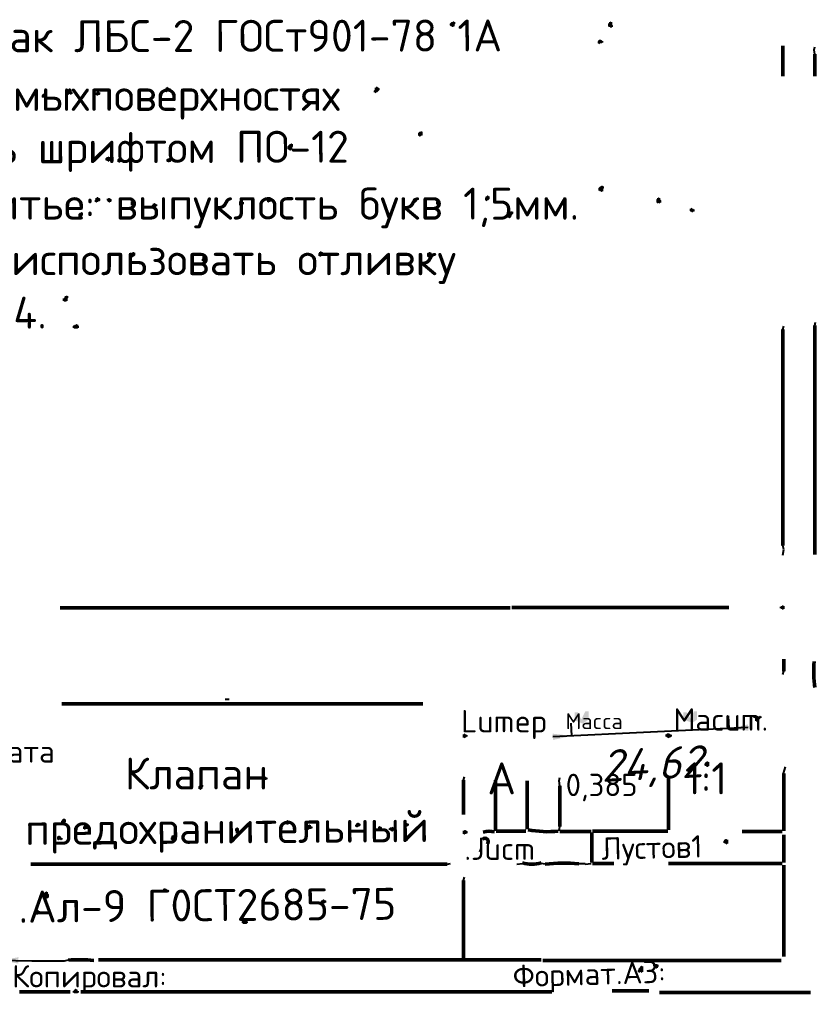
# Model space of a CAD drawing. Header units: millimetres. Extents: x 0 to 438, y 0 to 297.
# Drawn here: x 295.7 to 420.3, y -0.2 to 152.1 of the extents above; entities that cross this region are included whole.
import ezdxf

# ---------------------------------------------------------------- set-up
doc = ezdxf.new("R2010")
doc.units = ezdxf.units.MM
for name, color, linetype, lineweight in [('DIMS', 4, 'Continuous', 25), ('MAIN', 7, 'Continuous', 50), ('TEXT', 7, 'Continuous', 25), ('THIN', 3, 'Continuous', 25)]:
    doc.layers.add(name, color=color, linetype=linetype, lineweight=lineweight)
doc.styles.add('ESKD', font='isocpeur.ttf', dxfattribs={"oblique": 15})
doc.dimstyles.new('ESKD', dxfattribs={"dimtxt": 5, "dimasz": 3, "dimexe": 2, "dimexo": 0, "dimgap": 1, "dimtad": 1, "dimtxsty": 'ESKD', "dimcen": 2.5, "dimclrd": 256, "dimclre": 256, "dimclrt": 256, "dimadec": 0, "dimazin": 3, "dimtfac": 1, "dimtmove": 0, "dimatfit": 3, "dimlwd": 25, "dimlwe": 25})

# ---------------------------------------------------------------- blocks, each defined once
blk = doc.blocks.new('_CLOSEDFILLED')
at = {"color": 0, "linetype": 'BYBLOCK'}
blk.add_solid([(-1, 0.164), (0, 0), (-1, -0.164)], dxfattribs=at)
blk = doc.blocks.new('*D12')
at = {"lineweight": 25}
for p, q in [((406.73, 41.23), (406.63, 43.23)), ((409.72, 41.37), (379.14, 39.93)), ((382.14, 40.07), (382.04, 42.07))]:
    blk.add_line(p, q, dxfattribs=at)
at = {"layer": 'Defpoints'}
for p in [(406.73, 41.23), (406.73, 41.23), (382.14, 40.07)]:
    blk.add_point(p, dxfattribs=at)
at = {"layer": 'DIMS', "xscale": 3, "yscale": 3}
for p, rotation in [((406.73, 41.23), 182.69866657688252), ((382.14, 40.07), 2.698666576882516)]:
    blk.add_blockref('_CLOSEDFILLED', p, dxfattribs=dict(at, rotation=rotation))
at = {"layer": 'DIMS', "insert": (394.69, 35.16), "char_height": 5, "attachment_point": 5, "rotation": 2.6987, "style": 'ESKD'}
blk.add_mtext('24,62', dxfattribs=at)

msp = doc.modelspace()

# ---------------------------------------------------------------- hatches: boundary and pattern name
at = {"layer": 'DIMS'}
h = msp.add_hatch(color=256, dxfattribs=at)
h.dxf.hatch_style = 1
h.paths.add_polyline_path([(363.5316, 151.7915), (363.4038, 151.6637), (363.276, 151.6637), (363.0205, 151.408), (363.0205, 151.1524), (363.1483, 151.0245), (363.276, 151.0245), (363.4038, 150.8967), (363.5316, 150.8967), (363.6593, 151.0245), (363.7871, 151.0245), (363.7871, 151.2802), (363.9148, 151.408), (363.9148, 151.6637), (363.7871, 151.6637), (363.6593, 151.7915)])
h = msp.add_hatch(color=256, dxfattribs=at)
h.dxf.hatch_style = 1
h.paths.add_polyline_path([(388.1886, 151.7915), (388.0608, 151.6637), (387.9331, 151.6637), (387.9331, 151.5358), (387.8053, 151.408), (387.8053, 151.0245), (387.9331, 150.8967), (388.0608, 150.8967), (388.1886, 150.7689), (388.3163, 150.7689), (388.4441, 150.8967), (388.5719, 150.8967), (388.5719, 151.1524), (388.4441, 151.2802), (388.4441, 151.6637), (388.3163, 151.6637)])
h = msp.add_hatch(color=256, dxfattribs=at)
h.dxf.hatch_style = 1
h.paths.add_polyline_path([(386.5278, 148.9793), (386.4, 148.8515), (386.2722, 148.8515), (386.2722, 148.7237), (386.1445, 148.5959), (386.1445, 148.3402), (386.2722, 148.3402), (386.4, 148.2124), (386.5278, 148.3402), (386.7833, 148.3402), (386.911, 148.468), (387.0388, 148.468), (387.0388, 148.7237), (386.911, 148.7237), (386.7833, 148.8515), (386.6555, 148.8515)])
h = msp.add_hatch(color=256, dxfattribs=at)
h.dxf.hatch_style = 1
h.paths.add_polyline_path([(299.5255, 140.5429), (299.3977, 140.4151), (299.27, 140.4151), (299.27, 140.2873), (299.1422, 140.1595), (299.1422, 139.9038), (299.27, 139.9038), (299.3977, 139.776), (299.5255, 139.9038), (299.781, 139.9038), (299.9087, 140.0316), (300.0365, 140.0316), (300.0365, 140.2873), (299.9087, 140.2873), (299.781, 140.4151), (299.6532, 140.4151)])
h = msp.add_hatch(color=256, dxfattribs=at)
h.dxf.hatch_style = 1
h.paths.add_polyline_path([(303.4859, 141.3099), (303.3582, 141.1821), (303.2304, 141.1821), (303.2304, 140.7986), (303.1027, 140.6708), (303.1027, 140.4151), (303.2304, 140.4151), (303.3582, 140.2873), (303.4859, 140.4151), (303.6137, 140.4151), (303.7414, 140.2873), (303.8692, 140.4151), (303.997, 140.4151), (303.997, 140.6708), (303.8692, 140.7986), (303.8692, 141.1821), (303.7414, 141.1821), (303.6137, 141.3099)])
h = msp.add_hatch(color=256, dxfattribs=at)
h.dxf.hatch_style = 1
h.paths.add_polyline_path([(307.8297, 140.7986), (307.7019, 140.6708), (307.5741, 140.6708), (307.5741, 140.2873), (307.7019, 140.2873), (307.8297, 140.1595), (307.9574, 140.1595), (308.0852, 140.2873), (308.2129, 140.2873), (308.3407, 140.4151), (308.3407, 140.6708), (308.2129, 140.6708), (308.0852, 140.7986)])
h = msp.add_hatch(color=256, dxfattribs=at)
h.dxf.hatch_style = 1
h.paths.add_polyline_path([(318.8167, 141.5655), (318.689, 141.4377), (318.5612, 141.4377), (318.5612, 141.3099), (318.4335, 141.1821), (318.4335, 140.7986), (318.5612, 140.7986), (318.689, 140.6708), (318.8167, 140.7986), (318.9445, 140.7986), (319.2, 141.0542), (319.3278, 141.0542), (319.3278, 141.3099), (319.2, 141.3099), (319.0722, 141.4377), (318.9445, 141.4377)])
h = msp.add_hatch(color=256, dxfattribs=at)
h.dxf.hatch_style = 1
h.paths.add_polyline_path([(351.5224, 141.5655), (351.3947, 141.4377), (351.2669, 141.4377), (351.2669, 141.0542), (351.1392, 140.9264), (351.1392, 140.6708), (351.2669, 140.6708), (351.3947, 140.5429), (351.5224, 140.6708), (351.6502, 140.6708), (352.0335, 141.0542), (352.0335, 141.3099), (351.9057, 141.4377), (351.7779, 141.4377), (351.6502, 141.5655)])
h = msp.add_hatch(color=256, dxfattribs=at)
h.dxf.hatch_style = 1
h.paths.add_polyline_path([(358.549, 134.663), (358.4213, 134.5352), (358.2935, 134.5352), (358.038, 134.2795), (358.038, 133.8961), (358.1658, 133.8961), (358.2935, 133.7682), (358.4213, 133.7682), (358.549, 133.8961), (358.6768, 133.8961), (358.8046, 134.0239), (358.8046, 134.5352), (358.6768, 134.5352)])
h = msp.add_hatch(color=256, dxfattribs=at)
h.dxf.hatch_style = 1
h.paths.add_polyline_path([(338.2357, 132.7456), (338.108, 132.6178), (337.9802, 132.6178), (337.597, 132.2343), (337.597, 131.8509), (337.7247, 131.723), (337.8525, 131.723), (337.9802, 131.5952), (338.108, 131.5952), (338.2357, 131.723), (338.3635, 131.723), (338.3635, 132.1065), (338.4913, 132.2343), (338.4913, 132.6178), (338.3635, 132.6178)])
h = msp.add_hatch(color=256, dxfattribs=at)
h.dxf.hatch_style = 1
h.paths.add_polyline_path([(309.6183, 130.7005), (309.4905, 130.5726), (309.3627, 130.5726), (309.1072, 130.317), (309.1072, 130.0613), (309.235, 130.0613), (309.3627, 129.9335), (309.4905, 129.9335), (309.6183, 129.8057), (309.746, 129.9335), (309.8738, 129.9335), (309.8738, 130.5726), (309.746, 130.5726)])
h = msp.add_hatch(color=256, dxfattribs=at)
h.dxf.hatch_style = 1
h.paths.add_polyline_path([(311.5346, 130.5726), (311.4068, 130.4448), (311.2791, 130.4448), (311.0236, 130.1892), (311.0236, 129.8057), (311.1513, 129.8057), (311.2791, 129.6779), (311.4068, 129.6779), (311.5346, 129.8057), (311.6624, 129.8057), (311.6624, 129.9335), (311.7901, 130.0613), (311.7901, 130.4448), (311.6624, 130.4448)])
h = msp.add_hatch(color=256, dxfattribs=at)
h.dxf.hatch_style = 1
h.paths.add_polyline_path([(319.0722, 130.4448), (318.9445, 130.317), (318.8167, 130.317), (318.689, 130.1892), (318.689, 129.9335), (318.8167, 129.8057), (318.9445, 129.8057), (319.0722, 129.6779), (319.2, 129.8057), (319.3278, 129.8057), (319.4555, 129.9335), (319.4555, 130.317), (319.3278, 130.317), (319.2, 130.4448)])
h = msp.add_hatch(color=256, dxfattribs=at)
h.dxf.hatch_style = 1
h.paths.add_polyline_path([(386.7833, 126.0988), (386.6555, 125.9709), (386.5278, 125.9709), (386.2722, 125.7153), (386.2722, 125.3318), (386.4, 125.3318), (386.5278, 125.204), (386.6555, 125.204), (386.7833, 125.0762), (386.911, 125.204), (387.0388, 125.204), (387.0388, 125.5875), (387.1665, 125.7153), (387.1665, 125.9709), (387.0388, 125.9709), (386.911, 126.0988)])
h = msp.add_hatch(color=256, dxfattribs=at)
h.dxf.hatch_style = 1
h.paths.add_polyline_path([(307.8297, 124.3092), (307.7019, 124.1814), (307.5741, 124.1814), (307.5741, 123.9258), (307.4464, 123.7979), (307.4464, 123.5423), (307.5741, 123.5423), (307.7019, 123.4145), (307.8297, 123.5423), (307.9574, 123.5423), (308.0852, 123.6701), (308.2129, 123.6701), (308.3407, 123.7979), (308.3407, 124.0536), (308.2129, 124.1814), (308.0852, 124.1814), (307.9574, 124.3092)])
h = msp.add_hatch(color=256, dxfattribs=at)
h.dxf.hatch_style = 1
h.paths.add_polyline_path([(309.6183, 124.1814), (309.4905, 124.0536), (309.3627, 124.0536), (309.3627, 123.7979), (309.4905, 123.6701), (309.4905, 123.5423), (309.6183, 123.5423), (309.746, 123.4145), (309.8738, 123.5423), (310.0015, 123.5423), (310.1293, 123.6701), (310.1293, 123.9258), (310.0015, 124.0536), (309.8738, 124.0536), (309.746, 124.1814)])
h = msp.add_hatch(color=256, dxfattribs=at)
h.dxf.hatch_style = 1
h.paths.add_polyline_path([(313.3232, 123.7979), (313.1954, 123.6701), (313.0677, 123.6701), (313.0677, 123.031), (313.1954, 123.031), (313.3232, 122.9032), (313.451, 123.031), (313.5787, 123.031), (313.7065, 123.1588), (313.8342, 123.1588), (313.8342, 123.5423), (313.7065, 123.5423), (313.5787, 123.6701), (313.451, 123.6701)])
h = msp.add_hatch(color=256, dxfattribs=at)
h.dxf.hatch_style = 1
h.paths.add_polyline_path([(316.7726, 123.4145), (316.6449, 123.2866), (316.5171, 123.2866), (316.5171, 123.1588), (316.3894, 123.031), (316.3894, 122.7753), (316.5171, 122.7753), (316.6449, 122.6475), (316.7726, 122.7753), (317.0281, 122.7753), (317.1559, 122.9032), (317.2837, 122.9032), (317.2837, 123.1588), (317.1559, 123.1588), (317.0281, 123.2866), (316.9004, 123.2866)])
h = msp.add_hatch(color=256, dxfattribs=at)
h.dxf.hatch_style = 1
h.paths.add_polyline_path([(330.3148, 123.7979), (330.1871, 123.6701), (330.0593, 123.6701), (330.0593, 123.031), (330.1871, 123.031), (330.3148, 122.9032), (330.4426, 123.031), (330.5703, 123.031), (330.6981, 123.1588), (330.8259, 123.1588), (330.8259, 123.5423), (330.6981, 123.5423), (330.5703, 123.6701), (330.4426, 123.6701)])
h = msp.add_hatch(color=256, dxfattribs=at)
h.dxf.hatch_style = 1
h.paths.add_polyline_path([(334.5308, 124.3092), (334.403, 124.1814), (334.2753, 124.1814), (334.2753, 123.7979), (334.403, 123.6701), (334.403, 123.5423), (334.5308, 123.5423), (334.6586, 123.4145), (334.7863, 123.5423), (334.9141, 123.5423), (335.1696, 123.7979), (335.1696, 124.1814), (335.0418, 124.1814), (334.9141, 124.3092)])
h = msp.add_hatch(color=256, dxfattribs=at)
h.dxf.hatch_style = 1
h.paths.add_polyline_path([(357.527, 124.1814), (357.3992, 124.0536), (357.2715, 124.0536), (357.2715, 123.7979), (357.1437, 123.6701), (357.1437, 123.4145), (357.2715, 123.4145), (357.3992, 123.2866), (357.527, 123.4145), (357.6548, 123.4145), (357.9103, 123.6701), (357.9103, 123.9258), (357.7825, 124.0536), (357.6548, 124.0536)])
h = msp.add_hatch(color=256, dxfattribs=at)
h.dxf.hatch_style = 1
h.paths.add_polyline_path([(361.1042, 123.7979), (360.9764, 123.6701), (360.8487, 123.6701), (360.8487, 123.1588), (360.9764, 123.1588), (361.1042, 123.031), (361.2319, 123.031), (361.3597, 123.1588), (361.4875, 123.1588), (361.6152, 123.2866), (361.6152, 123.5423), (361.4875, 123.5423), (361.3597, 123.6701), (361.2319, 123.6701)])
h = msp.add_hatch(color=256, dxfattribs=at)
h.dxf.hatch_style = 1
h.paths.add_polyline_path([(368.8973, 124.5649), (368.7696, 124.4371), (368.6418, 124.4371), (368.6418, 124.3092), (368.5141, 124.1814), (368.5141, 123.7979), (368.6418, 123.7979), (368.7696, 123.6701), (368.8973, 123.7979), (369.0251, 123.7979), (369.2806, 124.0536), (369.2806, 124.4371), (369.1529, 124.4371), (369.0251, 124.5649)])
h = msp.add_hatch(color=256, dxfattribs=at)
h.dxf.hatch_style = 1
h.paths.add_polyline_path([(395.7262, 124.3092), (395.5985, 124.1814), (395.4707, 124.1814), (395.4707, 124.0536), (395.343, 123.9258), (395.343, 123.4145), (395.4707, 123.4145), (395.5985, 123.2866), (395.7262, 123.4145), (395.854, 123.2866), (395.9817, 123.4145), (396.1095, 123.4145), (396.1095, 123.7979), (395.9817, 123.9258), (395.9817, 124.1814), (395.854, 124.1814)])
h = msp.add_hatch(color=256, dxfattribs=at)
h.dxf.hatch_style = 1
h.paths.add_polyline_path([(305.4023, 122.0084), (305.2745, 121.8806), (305.1468, 121.8806), (304.8913, 121.6249), (304.8913, 121.2414), (305.019, 121.2414), (305.1468, 121.1136), (305.2745, 121.1136), (305.4023, 121.2414), (305.53, 121.2414), (305.53, 121.3693), (305.6578, 121.4971), (305.6578, 121.8806), (305.53, 121.8806)])
h = msp.add_hatch(color=256, dxfattribs=at)
h.dxf.hatch_style = 1
h.paths.add_polyline_path([(372.3468, 122.1362), (372.219, 122.0084), (372.0913, 122.0084), (372.0913, 121.1136), (372.219, 121.1136), (372.3468, 120.9858), (372.4745, 121.1136), (372.6023, 121.1136), (372.6023, 121.2414), (372.73, 121.3693), (372.73, 121.4971), (372.9856, 121.7527), (372.9856, 122.0084), (372.8578, 122.0084), (372.73, 122.1362), (372.6023, 122.0084), (372.4745, 122.1362)])
h = msp.add_hatch(color=256, dxfattribs=at)
h.dxf.hatch_style = 1
h.paths.add_polyline_path([(400.8365, 122.6475), (400.7087, 122.5197), (400.581, 122.5197), (400.581, 122.1362), (400.7087, 122.0084), (400.8365, 122.0084), (400.9643, 121.8806), (401.092, 122.0084), (401.2198, 122.0084), (401.3475, 122.1362), (401.3475, 122.3919), (401.2198, 122.3919), (401.092, 122.5197), (400.9643, 122.5197)])
h = msp.add_hatch(color=256, dxfattribs=at)
h.dxf.hatch_style = 1
h.paths.add_polyline_path([(313.451, 115.745), (313.3232, 115.6172), (313.1954, 115.6172), (313.1954, 115.4893), (313.0677, 115.3615), (313.0677, 114.9781), (313.1954, 114.9781), (313.3232, 114.8502), (313.451, 114.9781), (313.5787, 114.9781), (313.8342, 115.2337), (313.8342, 115.6172), (313.7065, 115.6172), (313.5787, 115.745)])
h = msp.add_hatch(color=256, dxfattribs=at)
h.dxf.hatch_style = 1
h.paths.add_polyline_path([(342.835, 115.8728), (342.7072, 115.745), (342.5795, 115.745), (342.5795, 115.6172), (342.4517, 115.4893), (342.4517, 115.1059), (342.5795, 115.1059), (342.7072, 114.9781), (342.835, 114.9781), (342.9627, 115.1059), (343.0905, 115.1059), (343.346, 115.3615), (343.346, 115.6172), (343.2183, 115.6172), (343.0905, 115.745), (342.9627, 115.745)])
h = msp.add_hatch(color=256, dxfattribs=at)
h.dxf.hatch_style = 1
h.paths.add_polyline_path([(359.8266, 115.745), (359.6989, 115.6172), (359.5711, 115.6172), (359.4433, 115.4893), (359.4433, 114.9781), (359.5711, 114.9781), (359.6989, 114.8502), (359.8266, 114.9781), (359.9544, 114.9781), (360.2099, 115.2337), (360.2099, 115.6172), (360.0821, 115.6172), (359.9544, 115.745)])
h = msp.add_hatch(color=256, dxfattribs=at)
h.dxf.hatch_style = 1
h.paths.add_polyline_path([(324.5658, 115.1059), (324.438, 114.9781), (324.3103, 114.9781), (324.3103, 114.7224), (324.1825, 114.5946), (324.1825, 114.3389), (324.3103, 114.3389), (324.438, 114.2111), (324.5658, 114.3389), (324.6935, 114.3389), (324.949, 114.5946), (325.0768, 114.5946), (325.0768, 114.8502), (324.949, 114.9781), (324.8213, 114.9781), (324.6935, 115.1059)])
h = msp.add_hatch(color=256, dxfattribs=at)
h.dxf.hatch_style = 1
h.paths.add_polyline_path([(303.1027, 108.9703), (302.9749, 108.8425), (302.8471, 108.8425), (302.7194, 108.7147), (302.7194, 108.5868), (302.5916, 108.459), (302.4639, 108.459), (302.4639, 108.0755), (302.5916, 108.0755), (302.7194, 107.9477), (302.9749, 107.9477), (303.1027, 108.0755), (303.2304, 108.0755), (303.2304, 108.459), (303.3582, 108.5868), (303.3582, 108.8425), (303.2304, 108.8425)])
h = msp.add_hatch(color=256, dxfattribs=at)
h.dxf.hatch_style = 1
h.paths.add_polyline_path([(304.6357, 104.4964), (304.508, 104.3686), (304.3802, 104.3686), (304.2525, 104.2408), (304.1247, 104.2408), (303.997, 104.113), (303.997, 103.8573), (304.1247, 103.8573), (304.2525, 103.7295), (304.7635, 103.7295), (304.8913, 103.8573), (305.019, 103.8573), (305.019, 104.113), (304.8913, 104.2408), (304.8913, 104.3686), (304.7635, 104.3686)])
h = msp.add_hatch(color=256, dxfattribs=at)
h.dxf.hatch_style = 1
h.paths.add_polyline_path([(415.1452, 60.5249), (415.0175, 60.397), (414.8897, 60.397), (414.762, 60.2692), (414.6342, 60.2692), (414.6342, 60.0136), (414.762, 60.0136), (414.8897, 59.8857), (415.0175, 59.8857), (415.1452, 59.7579), (415.273, 59.8857), (415.4008, 59.8857), (415.4008, 60.397), (415.273, 60.397)])
h = msp.add_hatch(color=256, dxfattribs=at)
h.dxf.hatch_style = 1
h.paths.add_polyline_path([(384.7392, 43.9077), (384.2281, 43.9077), (383.5894, 42.6294), (383.0783, 43.7799), (382.5673, 43.7799), (382.5673, 42.5016), (383.8448, 41.9903), (384.7392, 42.6294)])
h = msp.add_hatch(color=256, dxfattribs=at)
h.dxf.hatch_style = 1
h.paths.add_polyline_path([(401.7308, 43.9077), (401.2198, 43.9077), (400.7087, 42.7573), (400.0699, 43.7799), (399.5589, 43.7799), (399.5589, 42.6294), (400.9643, 42.1181), (401.7308, 42.6294)])
h = msp.add_hatch(color=256, dxfattribs=at)
h.dxf.hatch_style = 1
h.paths.add_polyline_path([(410.8015, 43.2686), (410.6738, 43.1407), (410.546, 43.1407), (410.546, 42.8851), (410.6738, 42.8851), (410.8015, 42.7573), (410.8015, 42.3738), (410.9293, 42.3738), (411.057, 42.246), (411.1848, 42.3738), (411.3125, 42.3738), (411.3125, 42.5016), (411.6958, 42.8851), (411.8236, 42.8851), (411.8236, 43.1407), (411.6958, 43.1407), (411.5681, 43.2686), (411.4403, 43.1407), (411.3125, 43.1407), (411.1848, 43.0129), (411.057, 43.1407), (410.9293, 43.1407)])
h = msp.add_hatch(color=256, dxfattribs=at)
h.dxf.hatch_style = 1
h.paths.add_polyline_path([(365.3202, 40.4564), (365.1924, 40.3286), (365.0646, 40.3286), (365.0646, 39.8173), (365.1924, 39.8173), (365.3202, 39.6895), (365.4479, 39.8173), (365.5757, 39.8173), (365.7034, 39.9451), (365.8312, 39.9451), (365.8312, 40.2008), (365.7034, 40.2008), (365.5757, 40.3286), (365.4479, 40.3286)])
h = msp.add_hatch(color=256, dxfattribs=at)
h.dxf.hatch_style = 1
h.paths.add_polyline_path([(397.0038, 40.4564), (396.876, 40.3286), (396.7483, 40.3286), (396.7483, 39.9451), (396.876, 39.9451), (397.0038, 39.8173), (397.1316, 39.8173), (397.2593, 39.6895), (397.3871, 39.8173), (397.5148, 39.8173), (397.6426, 39.9451), (397.7703, 39.9451), (397.7703, 40.2008), (397.6426, 40.3286), (397.5148, 40.3286), (397.3871, 40.4564)])
h = msp.add_hatch(color=256, dxfattribs=at)
h.dxf.hatch_style = 1
h.paths.add_polyline_path([(403.2639, 36.1104), (403.1361, 35.9826), (403.0084, 35.9826), (403.0084, 35.8547), (402.8806, 35.7269), (402.8806, 35.4713), (403.0084, 35.3434), (403.1361, 35.3434), (403.2639, 35.2156), (403.3916, 35.2156), (403.5194, 35.3434), (403.6471, 35.3434), (403.6471, 35.9826), (403.5194, 35.9826), (403.3916, 36.1104)])
h = msp.add_hatch(color=256, dxfattribs=at)
h.dxf.hatch_style = 1
h.paths.add_polyline_path([(334.0198, 33.8096), (333.892, 33.6817), (333.7643, 33.6817), (333.6365, 33.5539), (333.6365, 33.1704), (333.7643, 33.1704), (333.892, 33.0426), (334.0198, 33.0426), (334.1475, 33.1704), (334.2753, 33.1704), (334.403, 33.2983), (334.5308, 33.2983), (334.5308, 33.5539), (334.403, 33.5539), (334.2753, 33.6817), (334.1475, 33.6817)])
h = msp.add_hatch(color=256, dxfattribs=at)
h.dxf.hatch_style = 1
h.paths.add_polyline_path([(324.1825, 32.5313), (324.0548, 32.4035), (323.927, 32.4035), (323.6715, 32.1478), (323.6715, 31.7644), (323.7992, 31.7644), (323.927, 31.6365), (324.0548, 31.6365), (324.1825, 31.7644), (324.3103, 31.7644), (324.3103, 32.02), (324.438, 32.1478), (324.438, 32.4035), (324.3103, 32.4035)])
h = msp.add_hatch(color=256, dxfattribs=at)
h.dxf.hatch_style = 1
h.paths.add_polyline_path([(302.5916, 27.1627), (302.4639, 27.0349), (302.3361, 27.0349), (302.3361, 26.907), (302.2084, 26.7792), (302.2084, 26.5236), (302.3361, 26.5236), (302.4639, 26.3957), (302.5916, 26.3957), (302.7194, 26.5236), (302.8471, 26.5236), (302.9749, 26.6514), (302.9749, 27.0349), (302.8471, 27.0349), (302.7194, 27.1627)])
h = msp.add_hatch(color=256, dxfattribs=at)
h.dxf.hatch_style = 1
h.paths.add_polyline_path([(306.0411, 26.2679), (305.9133, 26.1401), (305.7856, 26.1401), (305.7856, 26.0123), (305.6578, 25.8844), (305.6578, 25.501), (305.7856, 25.501), (305.9133, 25.3731), (306.0411, 25.501), (306.2966, 25.501), (306.4243, 25.6288), (306.5521, 25.6288), (306.5521, 25.8844), (306.4243, 25.8844), (306.2966, 26.0123), (306.2966, 26.1401), (306.1688, 26.1401)])
h = msp.add_hatch(color=256, dxfattribs=at)
h.dxf.hatch_style = 1
h.paths.add_polyline_path([(337.597, 26.907), (337.4692, 26.7792), (337.3414, 26.7792), (337.3414, 26.2679), (337.4692, 26.2679), (337.597, 26.1401), (337.7247, 26.2679), (337.8525, 26.2679), (337.9802, 26.3957), (337.9802, 26.7792), (337.8525, 26.7792), (337.7247, 26.907)])
h = msp.add_hatch(color=256, dxfattribs=at)
h.dxf.hatch_style = 1
h.paths.add_polyline_path([(341.0464, 26.2679), (340.9186, 26.1401), (340.7909, 26.1401), (340.7909, 26.0123), (340.6631, 25.8844), (340.6631, 25.501), (340.7909, 25.501), (340.9186, 25.3731), (341.0464, 25.501), (341.3019, 25.501), (341.4297, 25.6288), (341.5574, 25.6288), (341.5574, 25.8844), (341.4297, 25.8844), (341.3019, 26.0123), (341.3019, 26.1401), (341.1741, 26.1401)])
h = msp.add_hatch(color=256, dxfattribs=at)
h.dxf.hatch_style = 1
h.paths.add_polyline_path([(348.584, 26.5236), (348.4563, 26.3957), (348.3285, 26.3957), (348.3285, 26.2679), (348.2008, 26.1401), (348.2008, 25.8844), (348.3285, 25.8844), (348.4563, 25.7566), (348.584, 25.7566), (348.7118, 25.8844), (348.8395, 25.8844), (348.9673, 26.0123), (349.0951, 26.0123), (349.0951, 26.2679), (348.9673, 26.3957), (348.8395, 26.3957), (348.7118, 26.5236)])
h = msp.add_hatch(color=256, dxfattribs=at)
h.dxf.hatch_style = 1
h.paths.add_polyline_path([(352.0335, 26.0123), (351.9057, 25.8844), (351.7779, 25.8844), (351.7779, 25.3731), (351.9057, 25.3731), (352.0335, 25.2453), (352.1612, 25.2453), (352.289, 25.3731), (352.4167, 25.3731), (352.4167, 25.7566), (352.289, 25.8844), (352.1612, 25.8844)])
h = msp.add_hatch(color=256, dxfattribs=at)
h.dxf.hatch_style = 1
h.paths.add_polyline_path([(356.1217, 26.5236), (355.9939, 26.3957), (355.8662, 26.3957), (355.7384, 26.2679), (355.7384, 25.8844), (355.8662, 25.8844), (355.9939, 25.7566), (356.1217, 25.7566), (356.2494, 25.8844), (356.3772, 25.8844), (356.5049, 26.0123), (356.6327, 26.0123), (356.6327, 26.2679), (356.5049, 26.3957), (356.3772, 26.3957), (356.2494, 26.5236)])
h = msp.add_hatch(color=256, dxfattribs=at)
h.dxf.hatch_style = 1
h.paths.add_polyline_path([(301.8251, 24.4784), (301.6973, 24.3505), (301.5696, 24.3505), (301.5696, 23.8393), (301.6973, 23.8393), (301.8251, 23.7114), (301.9529, 23.8393), (302.0806, 23.8393), (302.2084, 23.7114), (302.3361, 23.8393), (302.4639, 23.8393), (302.4639, 24.0949), (302.3361, 24.0949), (302.2084, 24.2227), (302.2084, 24.3505), (302.0806, 24.3505), (301.9529, 24.4784)])
h = msp.add_hatch(color=256, dxfattribs=at)
h.dxf.hatch_style = 1
h.paths.add_polyline_path([(319.711, 24.6062), (319.5833, 24.4784), (319.4555, 24.4784), (319.4555, 24.2227), (319.3278, 24.0949), (319.3278, 23.8393), (319.4555, 23.8393), (319.5833, 23.7114), (319.711, 23.7114), (319.8388, 23.8393), (319.9665, 23.8393), (320.0943, 23.7114), (320.2221, 23.8393), (320.3498, 23.8393), (320.3498, 24.0949), (320.2221, 24.0949), (319.9665, 24.3505), (319.9665, 24.4784), (319.8388, 24.4784)])
h = msp.add_hatch(color=256, dxfattribs=at)
h.dxf.hatch_style = 1
h.paths.add_polyline_path([(329.676, 25.7566), (329.5483, 25.6288), (329.4205, 25.6288), (329.4205, 25.2453), (329.5483, 25.1175), (329.5483, 24.8618), (329.676, 24.8618), (329.8038, 24.734), (329.9316, 24.734), (330.0593, 24.8618), (330.1871, 24.8618), (330.1871, 25.1175), (330.0593, 25.2453), (330.0593, 25.6288), (329.9316, 25.6288), (329.8038, 25.7566)])
h = msp.add_hatch(color=256, dxfattribs=at)
h.dxf.hatch_style = 1
h.paths.add_polyline_path([(354.0776, 25.8844), (353.9498, 25.7566), (353.6943, 25.7566), (353.5665, 25.6288), (353.4388, 25.6288), (353.4388, 25.3731), (353.5665, 25.3731), (353.6943, 25.2453), (353.8221, 25.2453), (353.9498, 25.1175), (354.0776, 25.1175), (354.2053, 25.2453), (354.3331, 25.2453), (354.3331, 25.7566), (354.2053, 25.7566)])
h = msp.add_hatch(color=256, dxfattribs=at)
h.dxf.hatch_style = 1
h.paths.add_polyline_path([(365.3202, 25.3731), (365.1924, 25.2453), (365.0646, 25.2453), (365.0646, 24.734), (365.1924, 24.734), (365.3202, 24.6062), (365.4479, 24.734), (365.5757, 24.734), (365.7034, 24.8618), (365.8312, 24.8618), (365.8312, 25.1175), (365.7034, 25.2453), (365.5757, 25.2453), (365.4479, 25.3731)])
h = msp.add_hatch(color=256, dxfattribs=at)
h.dxf.hatch_style = 1
h.paths.add_polyline_path([(406.2023, 23.9671), (406.0745, 23.8393), (405.9468, 23.8393), (405.9468, 23.7114), (405.819, 23.5836), (405.819, 23.328), (405.9468, 23.328), (406.0745, 23.2001), (406.2023, 23.2001), (406.33, 23.0723), (406.4578, 23.2001), (406.5856, 23.2001), (406.5856, 23.8393), (406.4578, 23.8393), (406.33, 23.9671)])
h = msp.add_hatch(color=256, dxfattribs=at)
h.dxf.hatch_style = 1
h.paths.add_polyline_path([(299.9087, 15.7863), (299.781, 15.6585), (299.6532, 15.6585), (299.6532, 15.5307), (299.5255, 15.4028), (299.5255, 15.275), (299.27, 15.0194), (299.27, 14.7637), (299.3977, 14.7637), (299.5255, 14.6359), (299.6532, 14.6359), (299.781, 14.7637), (299.9087, 14.6359), (300.0365, 14.6359), (300.1643, 14.7637), (300.292, 14.7637), (300.292, 15.275), (300.1643, 15.4028), (300.1643, 15.6585), (300.0365, 15.6585)])
h = msp.add_hatch(color=256, dxfattribs=at)
h.dxf.hatch_style = 1
h.paths.add_polyline_path([(318.4335, 16.2976), (318.3057, 16.1698), (318.1779, 16.1698), (318.1779, 15.6585), (318.3057, 15.6585), (318.4335, 15.5307), (318.5612, 15.6585), (318.689, 15.6585), (318.8167, 15.7863), (318.9445, 15.7863), (318.9445, 16.042), (318.8167, 16.042), (318.689, 16.1698), (318.5612, 16.1698)])
h = msp.add_hatch(color=256, dxfattribs=at)
h.dxf.hatch_style = 1
h.paths.add_polyline_path([(343.2183, 14.5081), (343.0905, 14.3802), (342.9627, 14.3802), (342.835, 14.2524), (342.835, 13.8689), (342.9627, 13.8689), (343.0905, 13.7411), (343.2183, 13.7411), (343.346, 13.8689), (343.4738, 13.8689), (343.6015, 13.9968), (343.7293, 13.9968), (343.7293, 14.2524), (343.6015, 14.3802), (343.4738, 14.3802), (343.346, 14.5081)])
h = msp.add_hatch(color=256, dxfattribs=at)
h.dxf.hatch_style = 1
h.paths.add_polyline_path([(298.3757, 12.9742), (298.2479, 12.8464), (298.1202, 12.8464), (297.9924, 12.7185), (297.9924, 12.3351), (298.1202, 12.3351), (298.2479, 12.2072), (298.3757, 12.3351), (298.6312, 12.3351), (298.7589, 12.4629), (298.8867, 12.4629), (298.8867, 12.7185), (298.7589, 12.7185), (298.6312, 12.8464), (298.5034, 12.8464)])
h = msp.add_hatch(color=256, dxfattribs=at)
h.dxf.hatch_style = 1
h.paths.add_polyline_path([(330.9536, 11.4403), (330.8259, 11.3125), (330.6981, 11.3125), (330.4426, 11.0568), (330.4426, 10.8012), (330.5703, 10.8012), (330.6981, 10.6733), (331.2091, 10.6733), (331.3369, 10.8012), (331.4646, 10.8012), (331.4646, 11.0568), (331.3369, 11.0568), (331.2091, 11.1846), (331.2091, 11.3125), (331.0814, 11.3125)])
h = msp.add_hatch(color=256, dxfattribs=at)
h.dxf.hatch_style = 1
h.paths.add_polyline_path([(393.0433, 4.1543), (392.9156, 4.0265), (392.7878, 4.0265), (392.7878, 3.8986), (392.5323, 3.643), (392.5323, 3.5152), (392.4046, 3.3873), (392.4046, 3.1317), (392.5323, 3.1317), (392.6601, 3.0039), (392.7878, 3.1317), (392.9156, 3.1317), (393.0433, 3.0039), (393.1711, 3.1317), (393.2989, 3.1317), (393.2989, 4.0265), (393.1711, 4.0265)])
h = msp.add_hatch(color=256, dxfattribs=at)
h.dxf.hatch_style = 1
h.paths.add_polyline_path([(395.0875, 4.4099), (394.9597, 4.2821), (394.8319, 4.2821), (394.8319, 4.0265), (394.9597, 4.0265), (395.0875, 3.8986), (395.0875, 3.7708), (395.2152, 3.7708), (395.343, 3.643), (395.4707, 3.7708), (395.5985, 3.7708), (395.5985, 3.8986), (395.7262, 4.0265), (395.7262, 4.2821), (395.5985, 4.2821), (395.4707, 4.4099)])
h = msp.add_hatch(color=256, dxfattribs=at)
h.dxf.hatch_style = 1
h.paths.add_polyline_path([(304.508, 0.5752), (304.3802, 0.4474), (304.2525, 0.4474), (304.2525, 0.3196), (304.1247, 0.1917), (303.997, 0.1917), (303.997, -0.0639), (304.1247, -0.0639), (304.2525, -0.1917), (304.7635, -0.1917), (304.8913, -0.0639), (305.019, -0.0639), (305.019, 0.1917), (304.8913, 0.1917), (304.7635, 0.3196), (304.7635, 0.4474), (304.6357, 0.4474)])

# ---------------------------------------------------------------- linework, layer by layer
at = {"layer": 'MAIN'}
for p, q in [((415.1452, 143.2272), (415.1452, 147.9567)), ((420.1278, 143.2272), (420.1278, 146.6785)), ((415.1452, 69.856), (415.1452, 103.6017)), ((420.1278, 68.45), (420.1278, 104.2408)), ((302.0806, 60.0775), (372.4746, 60.0775)), ((372.73, 60.1414), (406.7133, 60.1414)), ((415.273, 50.1711), (415.273, 52.0884)), ((302.3361, 45.0581), (358.8046, 45.0581)), ((397.2593, 25.3731), (397.2593, 33.6817)), ((415.273, 25.2453), (415.273, 34.193)), ((365.1924, 27.8018), (365.1924, 33.1704)), ((370.1749, 25.2453), (370.1749, 33.1704)), ((375.1574, 25.501), (375.1574, 33.0426)), ((380.2677, 25.8844), (380.2677, 32.2757)), ((370.3018, 25.1814), (374.9028, 25.1814)), ((380.2677, 25.1175), (385.1224, 25.1175)), ((385.2502, 20.2602), (385.2502, 24.9897)), ((385.3776, 25.1814), (397.1319, 25.1814)), ((408.7574, 25.1175), (415.0175, 25.1175)), ((415.273, 20.2602), (415.273, 24.6062)), ((297.4814, 20.0045), (362.6373, 20.0045)), ((385.3779, 20.1323), (388.6996, 20.1323)), ((397.2593, 20.1323), (415.0175, 20.1323)), ((415.273, 5.5604), (415.273, 19.8767)), ((365.1924, 5.1769), (365.1924, 17.448)), ((308.0852, 5.0491), (377.3293, 5.0491)), ((377.5848, 4.9736), (414.8898, 4.9736)), ((295.6928, 0.0639), (303.6137, 0.0639)), ((305.2745, 0.0639), (378.9901, 0.0639)), ((388.4441, 0.1917), (394.1932, 0.1917)), ((395.854, -0.0639), (419.489, -0.0639))]:
    msp.add_line(p, q, dxfattribs=at)
for centre, radius, start, end in [((437.7856, 50.1336), 17.8103, 174.950814, 188.11871), ((369.2337, 22.2333), 2.9278, 74.248878, 109.48182), ((378.4609, 43.6898), 18.594, 260.163841, 274.774579), ((368.4931, 23.525), 0.5452, 311.763108, 129.336755), ((375.8601, 25.6366), 5.6171, 255.054944, 284.945056), ((380.8606, -9.2488), 29.4141, 85.435712, 95.646908), ((305.0603, -12.8394), 17.9176, 82.753591, 95.435503)]:
    msp.add_arc(centre, radius, start, end, dxfattribs=at)
at = {"layer": 'THIN'}
for p, q in [((420.0256, 147.3176), (420.1278, 147.8289)), ((420.1278, 146.6785), (420.0256, 147.3176)), ((415.1452, 103.6017), (415.273, 104.113)), ((420.1278, 104.2408), (420.2555, 104.7521)), ((415.273, 69.2169), (415.1452, 69.856)), ((415.1452, 68.3221), (415.273, 69.2169)), ((415.1452, 49.6598), (415.273, 50.1711)), ((327.8875, 45.825), (328.5262, 45.825)), ((415.2644, 34.1953), (415.5372, 35.2134)), ((365.1924, 33.1704), (365.3202, 33.6817)), ((380.1399, 33.0426), (380.2677, 33.5539)), ((380.2677, 32.2757), (380.1399, 33.0426)), ((380.1399, 25.2453), (380.2677, 25.8844)), ((367.7475, 21.9219), (368.003, 22.561)), ((362.6373, 20.0045), (363.1483, 20.1323)), ((373.4966, 20.0045), (374.3909, 20.1323)), ((377.9681, 20.0045), (377.3293, 20.1323)), ((384.2321, 20.0684), (383.2021, 20.0684)), ((384.2281, 20.0045), (385.1224, 20.1323)), ((365.1924, 17.448), (365.3202, 17.9593))]:
    msp.add_line(p, q, dxfattribs=at)

# ---------------------------------------------------------------- texts
at = {"layer": 'TEXT', "style": 'ESKD'}
for s, height, rotation, p in [('4. Покрытие: лак ЛБС-2 ГОСт901-78 1А', 5, 0.101462, (246.5065, 146.8628)), ('5. Маркировать шрифтом ПО-12', 5, 0.123282, (246.5065, 129.4787)), ('детали:0130-04-124.', 5, 0.573243, (237.7588, 103.1478)), ('предохранительный', 5, 0.432642, (296.5871, 23.001)), ('Лустов1', 3.5, 1.397922, (386.7833, 20.6832)), ('.Aл-9 Г0СТ2685-75', 5, 0.456773, (295.565, 10.8577)), ('Формат.A3:', 3.5, 1.754334, (372.925, 0.7439))]:
    msp.add_text(s, height=height, rotation=rotation, dxfattribs=at).set_placement(p)
for s, height, p in [('на необрабатываемыхповерхностях', 5, (238.0745, 137.7873)), ('ГОсТ.2930-62 в литье: выпуклость букв 1,5мм.', 5, (237.819, 120.7866)), ('6. Допускается использовать отливку', 5, (246.5065, 112.0946)), ('Macum.', 3.5, (398.0259, 40.8794)), ('Lumep', 3.5, (364.8091, 40.6238)), ('Macca', 2.5, (381.162, 41.1238)), ('Подпись Дата', 3.5, (270.2692, 35.8943)), ('Клапан', 5, (312.1734, 31.693)), ('A', 5, (368.8973, 30.9261)), ('1:1', 5, (399.8144, 30.9261)), ('0,385', 3.5, (381.162, 30.6535)), ('.Jucm', 3.5, (365.3202, 20.6832)), ('Копировал:', 3.5, (294.543, 0.7426))]:
    msp.add_text(s, height=height, dxfattribs=at).set_placement(p)

# ---------------------------------------------------------------- dimensions: what is measured, and where the dimension line sits
at = {"layer": 'DIMS'}
dim = msp.add_linear_dim(base=(406.7275, 41.232), p1=(406.7275, 41.232), p2=(382.1387, 40.073), angle=2.698667, dimstyle='ESKD', override={"dimlfac": 1, "dimtix": 0, "dimtofl": 1}, dxfattribs=at)
dim.commit()
dim.dimension.update_dxf_attribs({"geometry": '*D12', "text_midpoint": (394.6921, 35.1586)})

# ---------------------------------------------------------------- leaders
msp.add_leader([(292.5345, 5.0201), (297.6091, 4.9212), (302.7194, 4.9212), (303.3582, 5.0491)], dimstyle='ESKD', dxfattribs=at)

doc.saveas('drawing.dxf')
